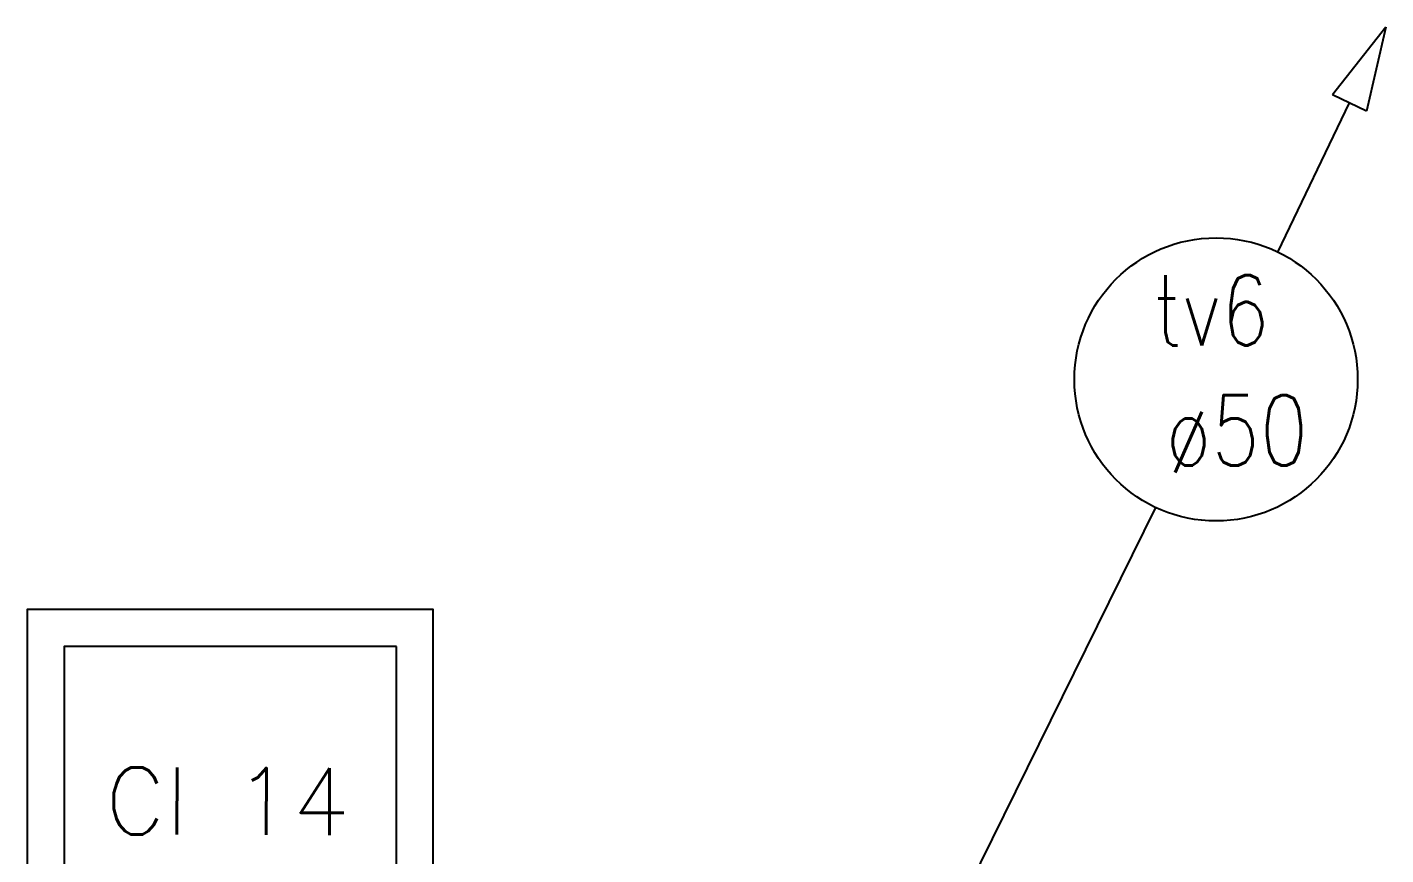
# Model space of a CAD drawing. Extents: x 411.9 to 506.5, y 66.1 to 116.3.
# Drawn here: x 431.708 to 433.732, y 111.264 to 112.497 of the extents above; entities that cross this region are included whole.
import ezdxf

# ---------------------------------------------------------------- set-up
doc = ezdxf.new("R2010")
doc.units = 0
doc.header["$LTSCALE"] = 0.005
for name, color, linetype in [('A-TEXTO', 3, 'CONTINUOUS'), ('ESG-GERAL', 7, 'CONTINUOUS'), ('H-ESGOTO', 3, 'CONTINUOUS')]:
    doc.layers.add(name, color=color, linetype=linetype)
doc.styles.add('R80', font='SIMPLEX.SHX', dxfattribs={"height": 0.2})
doc.styles.add('SIMPLEX', font='SIMPLEX.SHX', dxfattribs={"width": 0.8})

msp = doc.modelspace()

# ---------------------------------------------------------------- linework, layer by layer
at = {"layer": 'ESG-GERAL', "color": 5, "linetype": 'Continuous', "extrusion": (0, 0, -1)}
msp.add_lwpolyline([(-432.31286, 111.0248), (-432.31286, 111.6298), (-431.70786, 111.6298), (-431.70786, 111.0248)], close=True, dxfattribs=at)
at = {"layer": 'ESG-GERAL', "color": 1, "linetype": 'Continuous', "extrusion": (0, 0, -1)}
msp.add_lwpolyline([(-432.25786, 111.5748), (-431.76286, 111.5748), (-431.76286, 111.0798), (-432.25786, 111.0798)], close=True, dxfattribs=at)
at = {"layer": 'H-ESGOTO'}
for p, q in [((433.73169, 112.49741), (433.65217, 112.39677)), ((433.73169, 112.49741), (433.70295, 112.3724)), ((433.57095, 112.16236), (433.67756, 112.38459)), ((433.70295, 112.3724), (433.65217, 112.39677)), ((433.38846, 111.782), (432.86669, 110.72316))]:
    msp.add_line(p, q, dxfattribs=at)
msp.add_circle((433.47879, 111.97262), 0.21094, dxfattribs=at)

# ---------------------------------------------------------------- texts
at = {"layer": 'A-TEXTO', "style": 'R80'}
msp.add_text('CI 14', height=0.1, rotation=359.78464, dxfattribs=at).set_placement((431.82376, 111.2948))
at = {"layer": 'H-ESGOTO', "style": 'SIMPLEX', "width": 0.8}
for s, p in [('tv6', (433.38539, 112.02308)), ('ø50', (433.40365, 111.84417))]:
    msp.add_text(s, height=0.105, dxfattribs=at).set_placement(p)

doc.saveas('drawing.dxf')
